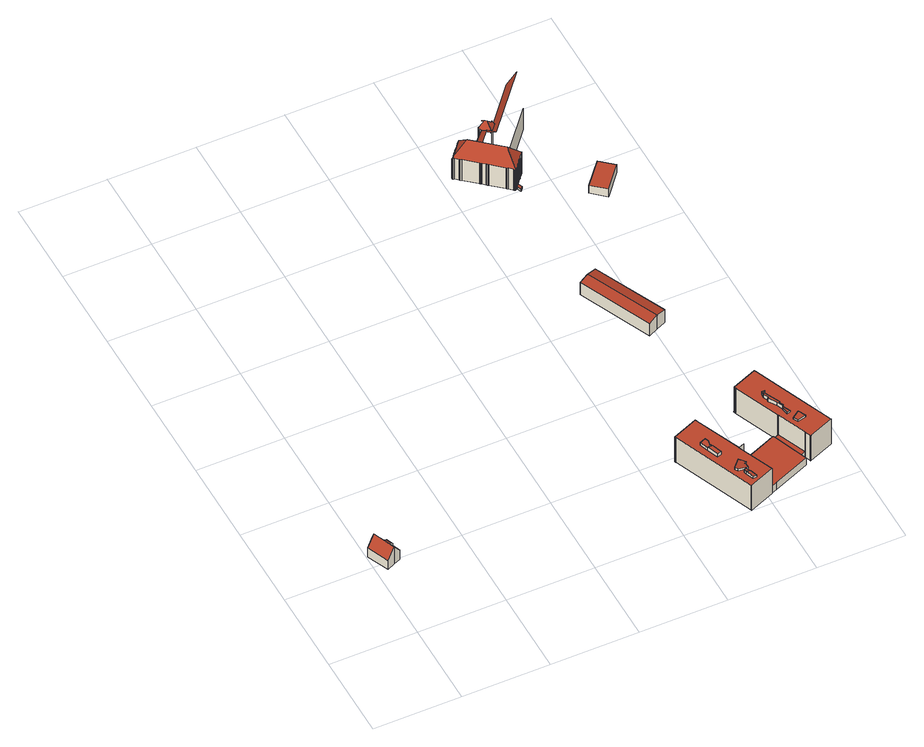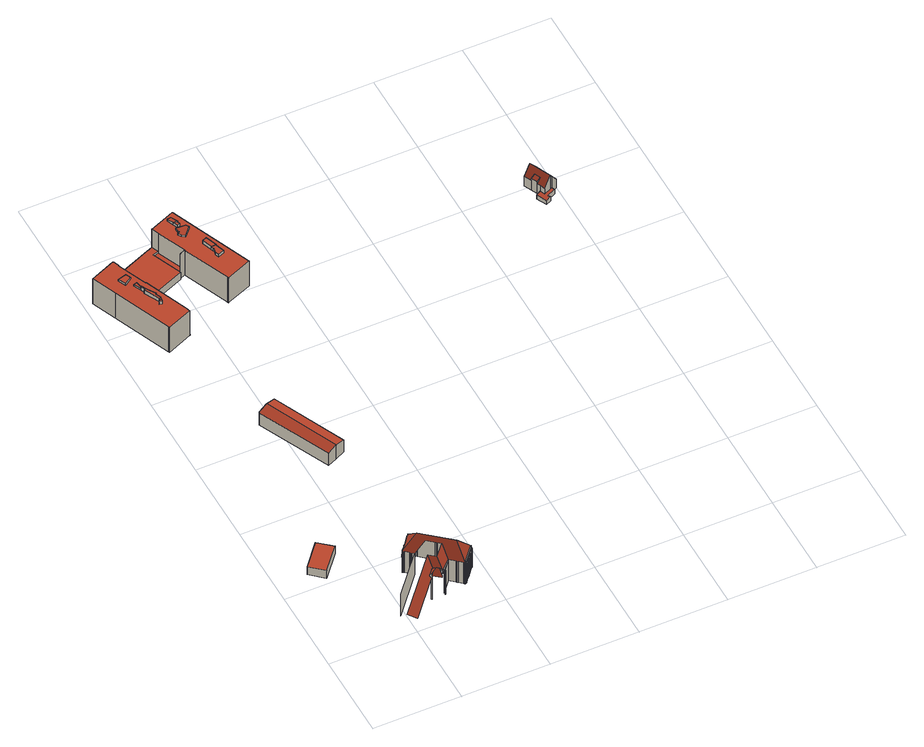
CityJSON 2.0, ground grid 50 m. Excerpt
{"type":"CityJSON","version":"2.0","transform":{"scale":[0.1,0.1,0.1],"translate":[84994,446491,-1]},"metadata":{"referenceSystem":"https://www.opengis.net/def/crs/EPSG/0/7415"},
"CityObjects":{
"building1":{"type":"Building","attributes":{"b3_bouwlagen":3,"b3_dak_type":"slanted","b3_extrusie":"standard","b3_h_dak_50p":9.34,"b3_h_dak_70p":10.57,"b3_h_dak_max":12.83,"b3_h_dak_min":3.06,"b3_h_maaiveld":0.091,"b3_h_nok":13.03,"b3_is_glas_dak":false,"b3_kas_warenhuis":false,"b3_kwaliteitsindicator":true,"b3_mutatie_ahn3_ahn4":false,"b3_mutatie_ahn4_ahn5":false,"b3_n_nok":2,"b3_n_vlakken":5,"b3_opp_buitenmuur":415.18,"b3_opp_dak_plat":28.66,"b3_opp_dak_schuin":210.28,"b3_opp_grond":156.06,"b3_opp_scheidingsmuur":0,"b3_rmse_lod12":3.65,"b3_rmse_lod13":1.87,"b3_rmse_lod22":0.179,"b3_t_run":102,"b3_val3dity_lod12":"[]","b3_val3dity_lod13":"[]","b3_val3dity_lod22":"[]","b3_volume_lod12":1647.66,"b3_volume_lod13":1471.88,"b3_volume_lod22":1331.71,"geconstateerd":false,"oorspronkelijkbouwjaar":1936,"status":"Pand in gebruik"},"children":["building1-1"]},
"building1-1":{"type":"BuildingPart","parents":["building1"],"geometry":[{"type":"Solid","lod":"2.2","boundaries":[[[[0,1,2,3,4,5,6,7,8,9,10,11,12]],[[13,10,9,14]],[[15,1,0,16]],[[17,2,1,15]],[[18,7,6,19]],[[20,5,4,21,22]],[[21,4,3,23]],[[14,9,8,24]],[[25,20,26]],[[16,0,12,27]],[[24,8,7,18]],[[28,19,6,5,20,25]],[[19,28,29]],[[23,3,2,17]],[[22,21,30,31]],[[31,30,32,33]],[[33,32,34,35]],[[35,34,11,10,13]],[[27,12,11,34]],[[26,29,28,25]],[[33,24,18,19,29,26,20,22,31]],[[35,13,14,24,33]],[[27,34,32,30,21,23,17,15,16]]]],"semantics":{"surfaces":[{"type":"GroundSurface"},{"type":"WallSurface","on_footprint_edge":true},{"type":"WallSurface","on_footprint_edge":false},{"type":"RoofSurface","b3_azimut":66.05,"b3_h_dak_50p":9.25,"b3_h_dak_70p":9.59,"b3_h_dak_max":10.23,"b3_h_dak_min":8.43,"b3_hellingshoek":33.83},{"type":"RoofSurface","b3_azimut":66.1,"b3_h_dak_50p":10.31,"b3_h_dak_70p":11.46,"b3_h_dak_max":13.4,"b3_h_dak_min":6.67,"b3_hellingshoek":53.38},{"type":"RoofSurface","b3_azimut":245.37,"b3_h_dak_50p":9.95,"b3_h_dak_70p":11.32,"b3_h_dak_max":13.4,"b3_h_dak_min":6.52,"b3_hellingshoek":52.29},{"type":"RoofSurface","b3_azimut":59.66,"b3_h_dak_50p":3.14,"b3_h_dak_70p":3.23,"b3_h_dak_max":12.43,"b3_h_dak_min":3.02,"b3_hellingshoek":2.57}],"values":[[0,1,1,1,1,1,1,1,2,1,1,1,2,1,2,2,2,1,1,3,4,5,6]]}}]},
"building2":{"type":"Building","attributes":{"b3_dak_type":"slanted","b3_extrusie":"standard","b3_h_dak_50p":17.4,"b3_h_dak_70p":17.44,"b3_h_dak_max":19.7,"b3_h_dak_min":2.99,"b3_h_maaiveld":-0.848,"b3_h_nok":19.31,"b3_is_glas_dak":false,"b3_kas_warenhuis":false,"b3_kwaliteitsindicator":true,"b3_mutatie_ahn3_ahn4":false,"b3_mutatie_ahn4_ahn5":false,"b3_n_nok":1,"b3_n_vlakken":59,"b3_opp_buitenmuur":5466.13,"b3_opp_dak_plat":2340.37,"b3_opp_dak_schuin":38.28,"b3_opp_grond":2255.99,"b3_opp_scheidingsmuur":0,"b3_rmse_lod12":6.94,"b3_rmse_lod13":0.615,"b3_rmse_lod22":0.384,"b3_t_run":1634,"b3_val3dity_lod12":"[]","b3_val3dity_lod13":"[]","b3_val3dity_lod22":"[]","b3_volume_lod12":41240.74,"b3_volume_lod13":32641.08,"b3_volume_lod22":32600.8,"geconstateerd":false,"oorspronkelijkbouwjaar":1961,"status":"Pand in gebruik"},"children":["building2-1"]},
"building2-1":{"type":"BuildingPart","parents":["building2"],"geometry":[{"type":"Solid","lod":"2.2","boundaries":[[[[36,37,38,39,40,41,42,43,44,45,46,47,48,49,50,51,52,53,54,55,56,57,58,59,60,61,62,63,64,65,66,67,68,69,70,71,72,73,74,75,76,77,78]],[[79,80,81,82]],[[83,42,41,84]],[[85,65,64,86]],[[87,57,56,88]],[[88,56,55,89]],[[90,54,53,91]],[[92,93,94,95,96]],[[89,55,54,90]],[[97,50,49,98]],[[99,100,51,50,97]],[[101,48,47,102]],[[103,43,42,83]],[[104,105,106,107]],[[84,41,40,108]],[[109,38,37,110]],[[111,112,113,80,79]],[[114,115,94,93]],[[116,78,77,117]],[[117,77,76,118]],[[119,120,121,122]],[[123,124,120,119]],[[125,74,73,126]],[[126,73,72,127]],[[124,75,74,125]],[[128,59,58,129]],[[130,52,51,100]],[[131,66,65,85]],[[132,67,66,131]],[[133,61,60,134]],[[135,62,61,133]],[[136,137,138,139]],[[140,39,38,109]],[[118,76,75,124,123]],[[108,40,39,140]],[[129,58,57,87,141]],[[142,63,62,135]],[[143,144,93,92]],[[145,146,147,148]],[[149,150,146,145]],[[151,152,153,81]],[[86,64,63,142]],[[139,138,154,155]],[[141,87,156,157]],[[158,130,159,160]],[[161,162,163,121]],[[122,121,163,164,165]],[[166,167,100,99]],[[168,169,170,171]],[[157,156,91,172]],[[80,113,173,174]],[[96,95,175,176]],[[177,178,179,180]],[[144,181,178,177]],[[182,183,184,185]],[[185,184,186,187]],[[176,175,181,144,143]],[[188,189,105,104]],[[180,179,190,191]],[[192,193,115,114]],[[107,106,194,195]],[[195,194,196,197]],[[198,199,200,201]],[[202,203,199,198]],[[204,205,203,202]],[[206,36,78,116]],[[207,204,201,208]],[[208,201,200,183,182]],[[187,186,205,204,207]],[[209,210,211,212,213]],[[214,215,210,209]],[[155,154,211,210]],[[216,217,218,219]],[[191,190,193,192]],[[220,221,137,136]],[[215,222,221,220]],[[223,44,43,103]],[[224,225,189,188]],[[134,60,59,128]],[[82,81,153,217,216]],[[226,227,228,229]],[[230,46,45,231]],[[102,47,46,230]],[[232,233,231,234]],[[235,236,167,166]],[[127,72,71,236,235]],[[236,71,70,237]],[[237,70,69,238]],[[238,69,68,239]],[[240,241,239,242]],[[243,244,150,149]],[[242,239,68,67,132]],[[165,164,245,233,232]],[[219,218,222,215,214]],[[174,173,246,247]],[[247,246,152,151]],[[229,228,225,224]],[[233,245,162,161]],[[234,231,45,44,223]],[[213,212,169,168]],[[197,196,227,226]],[[98,49,48,101]],[[172,91,53,52,130,158]],[[171,170,112,111]],[[160,159,241,240]],[[148,147,244,243]],[[110,37,36,206]],[[91,156,87,88,89,90]],[[176,143,92,96]],[[201,204,202,198]],[[187,207,208,182,185]],[[191,192,114,93,144,177,180]],[[215,220,136,139,155,210]],[[247,151,81,80,174]],[[162,245,164,163]],[[197,226,229,224,188,104,107,195]],[[98,101,102,230,231,233,161,121,120,124,125,126,127,235,166,99,97]],[[160,240,242,132,131,85,86,142,135,133,134,128,129,141,157,172,158],[147,146,150,244],[170,169,212,211,154,138,137,221,222,218,217,153,152,246,173,113,112]],[[171,111,79,82,216,219,214,209,213,168]],[[241,159,130,100,167,236,237,238,239]],[[148,243,149,145]],[[110,206,116,117,118,123,119,122,165,232,234,223,103,83,84,108,140,109],[179,178,181,175,95,94,115,193,190],[184,183,200,199,203,205,186],[227,196,194,106,105,189,225,228]]]],"semantics":{"surfaces":[{"type":"GroundSurface"},{"type":"WallSurface","on_footprint_edge":false},{"type":"WallSurface","on_footprint_edge":true},{"type":"RoofSurface","b3_azimut":346.01,"b3_h_dak_50p":-0.276,"b3_h_dak_70p":-0.276,"b3_h_dak_max":17.43,"b3_h_dak_min":-0.276,"b3_hellingshoek":5.84},{"type":"RoofSurface","b3_azimut":81.54,"b3_h_dak_50p":19.65,"b3_h_dak_70p":19.65,"b3_h_dak_max":19.67,"b3_h_dak_min":19.62,"b3_hellingshoek":0.864},{"type":"RoofSurface","b3_azimut":27.35,"b3_h_dak_50p":19.13,"b3_h_dak_70p":19.13,"b3_h_dak_max":19.15,"b3_h_dak_min":19.1,"b3_hellingshoek":1.28},{"type":"RoofSurface","b3_azimut":120.07,"b3_h_dak_50p":19.15,"b3_h_dak_70p":19.25,"b3_h_dak_max":19.5,"b3_h_dak_min":18.76,"b3_hellingshoek":8.82},{"type":"RoofSurface","b3_azimut":263.31,"b3_h_dak_50p":19.2,"b3_h_dak_70p":19.21,"b3_h_dak_max":19.64,"b3_h_dak_min":19.16,"b3_hellingshoek":1.06},{"type":"RoofSurface","b3_azimut":84.41,"b3_h_dak_50p":19.51,"b3_h_dak_70p":19.51,"b3_h_dak_max":19.91,"b3_h_dak_min":19.49,"b3_hellingshoek":0.909},{"type":"RoofSurface","b3_azimut":72.96,"b3_h_dak_50p":18.47,"b3_h_dak_70p":18.48,"b3_h_dak_max":18.51,"b3_h_dak_min":18.44,"b3_hellingshoek":1.73},{"type":"RoofSurface","b3_azimut":88.51,"b3_h_dak_50p":3.01,"b3_h_dak_70p":3.02,"b3_h_dak_max":17.45,"b3_h_dak_min":2.97,"b3_hellingshoek":0.42},{"type":"RoofSurface","b3_azimut":79.17,"b3_h_dak_50p":18.62,"b3_h_dak_70p":18.7,"b3_h_dak_max":18.88,"b3_h_dak_min":18.37,"b3_hellingshoek":4.22},{"type":"RoofSurface","b3_azimut":131.86,"b3_h_dak_50p":4.29,"b3_h_dak_70p":4.3,"b3_h_dak_max":17.45,"b3_h_dak_min":4.26,"b3_hellingshoek":0.133},{"type":"RoofSurface","b3_azimut":43.91,"b3_h_dak_50p":17.44,"b3_h_dak_70p":17.45,"b3_h_dak_max":19.93,"b3_h_dak_min":17.39,"b3_hellingshoek":0.161},{"type":"RoofSurface","b3_azimut":85.64,"b3_h_dak_50p":19.88,"b3_h_dak_70p":19.9,"b3_h_dak_max":19.93,"b3_h_dak_min":19.82,"b3_hellingshoek":1.4},{"type":"RoofSurface","b3_azimut":273.59,"b3_h_dak_50p":2.99,"b3_h_dak_70p":3.03,"b3_h_dak_max":17.48,"b3_h_dak_min":2.87,"b3_hellingshoek":1.09},{"type":"RoofSurface","b3_azimut":236.79,"b3_h_dak_50p":18.68,"b3_h_dak_70p":18.69,"b3_h_dak_max":18.72,"b3_h_dak_min":18.63,"b3_hellingshoek":0.971},{"type":"RoofSurface","b3_azimut":303.88,"b3_h_dak_50p":17.42,"b3_h_dak_70p":17.43,"b3_h_dak_max":19.67,"b3_h_dak_min":17.38,"b3_hellingshoek":0.0816}],"values":[[0,1,2,2,2,2,2,1,2,2,2,2,2,1,2,2,1,1,2,2,1,1,2,2,2,2,2,2,2,2,2,1,2,2,2,2,2,1,1,1,1,2,1,1,1,1,1,1,1,1,1,1,1,1,1,1,1,1,1,1,1,1,1,1,1,2,1,1,1,1,1,1,1,1,1,1,2,1,2,1,1,2,2,1,1,2,2,2,2,1,1,2,1,1,1,1,1,1,2,1,1,2,2,1,1,1,2,3,4,5,6,7,8,9,10,11,12,13,14,15,16,17]]}}]},
"building3":{"type":"Building","attributes":{"b3_bag_bag_overlap":23.36,"b3_dak_type":"slanted","b3_extrusie":"standard","b3_h_dak_50p":20.01,"b3_h_dak_70p":21.5,"b3_h_dak_max":25.91,"b3_h_dak_min":14.04,"b3_h_maaiveld":0.001,"b3_h_nok":52.07,"b3_is_glas_dak":false,"b3_kas_warenhuis":false,"b3_kwaliteitsindicator":false,"b3_mutatie_ahn3_ahn4":false,"b3_mutatie_ahn4_ahn5":false,"b3_n_nok":33,"b3_n_vlakken":211,"b3_opp_buitenmuur":19011.27,"b3_opp_dak_plat":2542.91,"b3_opp_dak_schuin":9718.76,"b3_opp_grond":7893.62,"b3_opp_scheidingsmuur":1838.09,"b3_rmse_lod12":4.03,"b3_rmse_lod13":2.89,"b3_rmse_lod22":0.741,"b3_t_run":12125,"b3_val3dity_lod12":"[]","b3_val3dity_lod13":"[]","b3_val3dity_lod22":"[102]","b3_volume_lod12":169656,"b3_volume_lod13":168420.77,"b3_volume_lod22":154860.48,"geconstateerd":false,"oorspronkelijkbouwjaar":1945,"status":"Pand in gebruik"},"children":["building3-1"]},
"building3-1":{"type":"BuildingPart","parents":["building3"],"geometry":[{"type":"MultiSurface","lod":"2.2","boundaries":[[[248,249,250,251]],[[252,253,249,248]],[[251,250,254,255]],[[256,255,254,257,258]],[[259,260,253,252]],[[261,262,255,256]],[[258,257,263,264]],[[265,266,260,259]],[[264,263,267,268]],[[269,270,266,265]],[[268,267,271,272]],[[272,271,273,274]],[[274,273,275,276]],[[276,275,277,278]],[[279,280,270,269]],[[281,282,280,279]],[[283,284,282,281]],[[285,286,287,288,289,290,291,292,293,283,281,279,269,265,259,252,248,251,255,262,294]],[[293,295,284,283]],[[278,277,296,297]],[[298,294,262,261]],[[292,299,295,293]],[[298,261,300]],[[291,301,299,292]],[[297,296,302]],[[302,296,303,304]],[[304,303,305,306]],[[290,307,301,291]],[[306,305,308,309]],[[309,308,310,311]],[[289,312,307,290]],[[311,310,313,314]],[[314,313,315,316]],[[288,317,312,289]],[[316,315,318,319]],[[319,318,320,321]],[[287,322,317,288]],[[323,324,300,261,256,258,264,268,272,274,276,278,297,302,304,306,309,311,314,316,319,321,325,326,327,328,329,330,331,332,333,334,335]],[[286,336,322,287]],[[337,285,294,298]],[[285,338,336,286]],[[339,340,338,285,337]],[[341,342,340,339]],[[343,344,342,341]],[[345,346,344,343]],[[321,320,347,325]],[[348,349,346,345]],[[350,351,349,348]],[[352,353,351,350]],[[325,347,354,326]],[[326,354,355,327]],[[356,357,358,353,352]],[[359,360,357,356]],[[327,355,361,328]],[[328,361,362,329]],[[329,362,363,330]],[[330,363,364,331]],[[331,364,365,332]],[[332,365,366,333]],[[333,366,334]],[[334,366,367,368,335]],[[335,368,323]],[[368,367,369,370]],[[370,369,371,372]],[[372,371,373,374,375]],[[376,377,358,357]],[[378,379,360,359]],[[374,373,380,381]],[[378,359,382,383,384]],[[375,374,385,386]],[[387,385,374,381]],[[381,380,388,387]],[[382,359,356,352,350,348,345,343,341,339,337,298,300,324,389,390,391,392,393,394,395,396,397,398,399,400,401,402,403,404,405]],[[360,379,406,407,408,376,357]],[[386,385,409,410,411]],[[411,410,412,413]],[[387,388,409,385]],[[413,412,414,415]],[[415,414,416,417]],[[418,419,420,421]],[[422,423,424,419,418]],[[421,420,377,376,425]],[[370,372,375,386,411,413,415,417,426,427,428,429,430,431,432,389,324,323,368]],[[433,434,424,423]],[[384,406,379,378]],[[423,422,435]],[[436,407,406,384]],[[425,376,408,437,438]],[[437,408,407,436]],[[417,416,439,426]],[[436,384,383,440,441,442,437]],[[438,443,444,445,446,447,435,422,418,421,425]],[[438,437,442,443]],[[426,439,448,427]],[[403,449,450,404]],[[427,448,451,428]],[[402,452,449,403]],[[401,453,452,402]],[[454,442,441]],[[400,455,453,401]],[[443,442,454,456,444]],[[399,457,455,400]],[[428,451,458,429]],[[398,457,399]],[[444,459,445]],[[459,444,456,460]],[[397,461,457,398]],[[429,458,462,430]],[[430,462,463,431]],[[396,464,461,397]],[[431,463,465,432]],[[432,390,389]],[[466,467,446,445,459,460,468]],[[469,470,447,446,467,471,472]],[[390,432,465,473,391]],[[395,474,464,396]],[[391,473,475,392]],[[394,476,474,395]],[[392,475,477,393]],[[393,477,476,394]],[[466,471,467]],[[471,478,479,472]],[[478,471,466,468]],[[480,481,482,479]],[[479,478,468,460,456,454,441,440,483,484,480]],[[404,450,485,486]]],"semantics":{"surfaces":[{"type":"WallSurface","on_footprint_edge":true},{"type":"WallSurface","on_footprint_edge":false},{"type":"RoofSurface","b3_azimut":231.13,"b3_h_dak_50p":14.03,"b3_h_dak_70p":15.46,"b3_h_dak_max":15.83,"b3_h_dak_min":14.02,"b3_hellingshoek":0.0851},{"type":"RoofSurface","b3_azimut":310.32,"b3_h_dak_50p":17.91,"b3_h_dak_70p":19.37,"b3_h_dak_max":23.74,"b3_h_dak_min":15.34,"b3_hellingshoek":54.81},{"type":"RoofSurface","b3_azimut":220.45,"b3_h_dak_50p":19.39,"b3_h_dak_70p":21.26,"b3_h_dak_max":24.55,"b3_h_dak_min":15.33,"b3_hellingshoek":54.8},{"type":"RoofSurface","b3_azimut":310.45,"b3_h_dak_50p":18.42,"b3_h_dak_70p":19.64,"b3_h_dak_max":21.54,"b3_h_dak_min":15.03,"b3_hellingshoek":54.76},{"type":"RoofSurface","b3_azimut":120.1,"b3_h_dak_50p":1.5,"b3_h_dak_70p":1.52,"b3_h_dak_max":15.2,"b3_h_dak_min":1.44,"b3_hellingshoek":2.41},{"type":"RoofSurface","b3_azimut":40.53,"b3_h_dak_50p":20.2,"b3_h_dak_70p":21.83,"b3_h_dak_max":24.55,"b3_h_dak_min":14.81,"b3_hellingshoek":54.49},{"type":"RoofSurface","b3_azimut":231.18,"b3_h_dak_50p":14.05,"b3_h_dak_70p":15.35,"b3_h_dak_max":17,"b3_h_dak_min":14.04,"b3_hellingshoek":0.0839},{"type":"RoofSurface","b3_azimut":130.64,"b3_h_dak_50p":17.88,"b3_h_dak_70p":19.26,"b3_h_dak_max":23.25,"b3_h_dak_min":15.05,"b3_hellingshoek":54.7},{"type":"RoofSurface","b3_azimut":40.37,"b3_h_dak_50p":18.46,"b3_h_dak_70p":19.61,"b3_h_dak_max":21.51,"b3_h_dak_min":15.94,"b3_hellingshoek":54.6},{"type":"RoofSurface","b3_azimut":219.66,"b3_h_dak_50p":18.31,"b3_h_dak_70p":19.08,"b3_h_dak_max":20.96,"b3_h_dak_min":16.71,"b3_hellingshoek":55.87},{"type":"RoofSurface","b3_azimut":130.88,"b3_h_dak_50p":18.22,"b3_h_dak_70p":18.78,"b3_h_dak_max":20.77,"b3_h_dak_min":16.8,"b3_hellingshoek":51.34},{"type":"RoofSurface","b3_azimut":40.57,"b3_h_dak_50p":18.3,"b3_h_dak_70p":18.86,"b3_h_dak_max":20.96,"b3_h_dak_min":16.84,"b3_hellingshoek":52.06},{"type":"RoofSurface","b3_azimut":310.3,"b3_h_dak_50p":18.46,"b3_h_dak_70p":19.75,"b3_h_dak_max":21.58,"b3_h_dak_min":14.73,"b3_hellingshoek":54.85}],"values":[0,0,0,0,0,1,0,0,0,0,0,0,0,0,0,0,0,2,0,0,1,0,3,0,0,0,0,0,0,0,0,0,0,0,0,0,0,4,0,1,0,0,0,0,0,0,0,0,0,0,0,0,1,0,0,0,0,0,0,0,0,1,0,0,0,0,1,0,5,1,6,0,7,8,0,0,0,0,0,0,0,0,9,0,1,1,1,1,1,0,10,11,1,0,0,0,0,0,1,0,1,0,0,0,1,1,0,0,0,0,0,1,12,13,0,0,0,0,0,0,1,1,1,0,14,0]}}]},
"building4":{"type":"Building","attributes":{"b3_bag_bag_overlap":0,"b3_dak_type":"slanted","b3_extrusie":"standard","b3_h_dak_50p":9.06,"b3_h_dak_70p":9.35,"b3_h_dak_max":9.75,"b3_h_dak_min":8.4,"b3_h_maaiveld":-0.479,"b3_h_nok":9.74,"b3_is_glas_dak":false,"b3_kas_warenhuis":false,"b3_kwaliteitsindicator":true,"b3_mutatie_ahn3_ahn4":false,"b3_mutatie_ahn4_ahn5":false,"b3_n_nok":1,"b3_n_vlakken":2,"b3_opp_buitenmuur":983.17,"b3_opp_dak_plat":0,"b3_opp_dak_schuin":567,"b3_opp_grond":554.81,"b3_opp_scheidingsmuur":53.97,"b3_rmse_lod12":0.496,"b3_rmse_lod13":0.496,"b3_rmse_lod22":0.0355,"b3_t_run":368,"b3_val3dity_lod12":"[]","b3_val3dity_lod13":"[]","b3_val3dity_lod22":"[]","b3_volume_lod12":5450.96,"b3_volume_lod13":5450.96,"b3_volume_lod22":5290.46,"geconstateerd":false,"oorspronkelijkbouwjaar":1947,"status":"Pand in gebruik"},"children":["building4-1"]},
"building4-1":{"type":"BuildingPart","parents":["building4"],"geometry":[{"type":"Solid","lod":"2.2","boundaries":[[[[487,488,489,490,491,492,493,494]],[[495,493,492,496]],[[497,491,490,498]],[[498,490,489,499]],[[496,492,491,497]],[[500,494,493,495]],[[501,487,494,500]],[[502,488,487,501]],[[499,489,488,502]],[[502,501,500,495,496,497]],[[499,502,497,498]]]],"semantics":{"surfaces":[{"type":"GroundSurface"},{"type":"WallSurface","on_footprint_edge":true},{"type":"RoofSurface","b3_azimut":65.58,"b3_h_dak_50p":9.06,"b3_h_dak_70p":9.34,"b3_h_dak_max":9.81,"b3_h_dak_min":8.37,"b3_hellingshoek":11.86},{"type":"RoofSurface","b3_azimut":245.72,"b3_h_dak_50p":9.05,"b3_h_dak_70p":9.35,"b3_h_dak_max":9.81,"b3_h_dak_min":8.29,"b3_hellingshoek":13.02}],"values":[[0,1,1,1,1,1,1,1,1,2,3]]}}]},
"building5":{"type":"Building","attributes":{"b3_dak_type":"multiple horizontal","b3_extrusie":"standard","b3_h_dak_50p":4.97,"b3_h_dak_70p":4.98,"b3_h_dak_max":5.03,"b3_h_dak_min":4.94,"b3_h_maaiveld":-0.6,"b3_is_glas_dak":false,"b3_kas_warenhuis":false,"b3_kwaliteitsindicator":true,"b3_mutatie_ahn3_ahn4":false,"b3_mutatie_ahn4_ahn5":false,"b3_n_nok":0,"b3_n_vlakken":2,"b3_opp_buitenmuur":310.59,"b3_opp_dak_plat":181.22,"b3_opp_dak_schuin":0,"b3_opp_grond":181.22,"b3_opp_scheidingsmuur":0,"b3_rmse_lod12":0.0548,"b3_rmse_lod13":0.0548,"b3_rmse_lod22":0.0548,"b3_t_run":141,"b3_val3dity_lod12":"[]","b3_val3dity_lod13":"[]","b3_val3dity_lod22":"[]","b3_volume_lod12":1010.65,"b3_volume_lod13":1010.65,"b3_volume_lod22":1009.68,"geconstateerd":false,"oorspronkelijkbouwjaar":1962,"status":"Pand in gebruik"},"children":["building5-1"]},
"building5-1":{"type":"BuildingPart","parents":["building5"],"geometry":[{"type":"Solid","lod":"2.2","boundaries":[[[[503,504,505,506,507,508]],[[509,503,508,510]],[[511,506,505,512]],[[512,505,504,513]],[[510,508,507,514]],[[514,507,506,511]],[[513,504,503,509]],[[513,509,510,514,511,512]]]],"semantics":{"surfaces":[{"type":"GroundSurface"},{"type":"WallSurface","on_footprint_edge":true},{"type":"RoofSurface","b3_azimut":127.16,"b3_h_dak_50p":4.97,"b3_h_dak_70p":4.97,"b3_h_dak_max":4.98,"b3_h_dak_min":4.96,"b3_hellingshoek":0.0766}],"values":[[0,1,1,1,1,1,1,2]]}}]}
},
"vertices":[
[76,625,11],[70,637,11],[100,651,11],[127,593,11],[99,579,11],[107,562,11],[124,524,11],[143,483,11],[103,465,11],[59,445,11],[3,569,11],[38,585,11],[29,604,11],[3,569,77],[59,445,76],[70,637,42],[76,625,42],[100,651,40],[143,483,80],[124,524,81],[107,562,82],[99,579,42],[99,579,82],[127,593,41],[103,465,139],[107,562,97],[86,554,111],[29,604,44],[124,524,96],[101,520,111],[89,606,42],[89,606,80],[47,589,44],[47,589,140],[38,585,44],[38,585,128],
[1690,472,2],[1689,471,2],[1688,476,2],[1831,535,2],[1832,533,2],[1833,536,2],[1835,532,2],[1834,531,2],[1945,265,2],[1977,279,2],[1979,279,2],[1977,282,2],[2136,348,2],[2185,369,2],[2187,366,2],[2191,367,2],[2219,379,2],[2112,639,2],[2110,645,2],[2110,646,2],[2107,650,2],[2110,651,2],[2252,709,2],[2254,705,2],[2390,374,2],[2447,238,2],[2449,234,2],[2307,176,2],[2306,177,2],[2303,176,2],[2302,178,2],[2302,179,2],[2289,211,2],[2288,211,2],[2256,198,2],[2260,189,2],[2271,161,2],[2062,74,2],[2061,75,2],[2029,62,2],[2030,61,2],[1885,1,2],[1883,5,2],[2261,408,208],[2261,408,195],[2266,412,195],[2266,412,208],[1835,532,184],[1833,536,184],[2303,176,185],[2306,177,185],[2110,651,7],[2107,650,7],[2110,646,7],[2110,645,7],[2112,639,8],[1795,319,207],[1795,319,202],[1795,319,184],[1819,254,184],[1819,254,207],[2187,366,53],[2185,369,53],[2191,367,53],[2191,367,39],[2136,348,53],[1977,282,53],[1834,531,184],[1868,123,199],[1868,123,184],[1922,117,184],[1922,117,195],[1832,533,184],[1688,476,184],[1689,471,184],[2247,439,209],[2247,439,184],[2261,408,184],[1778,368,202],[1778,368,184],[1883,5,184],[1885,1,184],[2030,61,185],[2029,61,185],[2029,61,53],[2012,102,53],[2012,102,184],[2029,62,185],[2029,62,53],[2061,75,53],[2062,74,53],[2271,161,53],[2254,705,184],[2252,709,184],[2219,379,39],[2302,178,185],[2302,179,185],[2447,238,184],[2390,374,184],[2449,234,184],[2227,543,205],[2227,543,184],[2213,545,184],[2213,545,205],[1831,535,184],[2110,651,184],[2307,176,185],[1823,321,206],[1823,321,202],[2320,349,197],[2320,349,184],[2278,320,185],[2278,320,196],[2339,306,197],[2339,306,185],[2285,371,194],[2285,371,184],[2266,412,184],[2208,522,184],[2208,522,205],[2114,639,8],[2114,639,184],[2219,379,185],[2222,380,39],[2222,380,185],[2046,113,53],[2046,113,40],[2012,102,40],[1944,264,40],[1944,264,184],[2260,188,53],[2260,188,40],[2222,491,209],[2222,491,184],[2217,487,184],[2217,487,209],[2112,639,184],[2259,405,184],[2259,405,195],[1843,263,184],[1843,263,206],[1819,332,202],[1819,332,184],[1813,334,184],[1813,334,202],[1823,321,184],[1912,43,200],[1912,43,184],[1932,43,184],[1932,43,198],[1934,44,184],[1934,44,197],[1858,141,199],[1858,141,184],[1819,364,184],[1819,364,202],[1811,382,202],[1811,382,184],[1920,143,184],[1920,143,195],[1916,147,184],[1916,147,195],[1892,103,201],[1892,103,184],[1897,87,184],[1897,87,202],[1906,109,201],[1906,109,184],[1918,82,201],[1918,82,184],[1690,472,184],[1918,82,203],[1897,87,206],[2210,523,209],[2210,523,205],[2210,523,184],[2209,520,184],[2209,520,209],[2219,526,209],[2219,526,205],[2255,435,208],[2255,435,184],[2260,440,184],[2260,440,208],[2217,531,205],[2217,531,184],[2219,526,184],[1945,265,184],[1899,186,196],[1899,186,184],[1929,154,194],[1929,154,184],[1918,170,184],[1918,170,194],[1979,279,53],[1977,279,53],[1977,278,184],[1977,278,53],[1977,279,184],[2260,189,53],[2260,189,40],[2256,198,40],[2288,211,41],[2289,211,41],[2291,214,185],[2291,214,41],[2289,211,185],[2291,293,196],[2291,293,185],[1977,278,40],[2266,364,185],[2266,364,195],
[1555,2723,150],[1555,2723,10],[1555,2722,10],[1555,2722,150],[1555,2724,150],[1555,2724,10],[1557,2719,10],[1557,2719,150],[1557,2719,161],[1558,2717,10],[1558,2717,160],[1557,2729,150],[1557,2729,10],[1561,2722,168],[1561,2722,150],[1564,2715,10],[1564,2715,163],[1562,2733,150],[1562,2733,10],[1584,2698,10],[1584,2698,163],[1578,2751,150],[1578,2751,10],[1583,2698,10],[1583,2698,162],[1587,2693,10],[1587,2693,160],[1592,2690,10],[1592,2690,162],[1592,2691,10],[1592,2691,163],[1581,2757,150],[1581,2757,10],[1586,2759,150],[1586,2759,10],[1585,2760,150],[1585,2760,10],[1638,2815,150],[1635,2816,150],[1634,2816,150],[1633,2816,150],[1629,2812,150],[1626,2807,150],[1610,2788,150],[1605,2785,150],[1602,2780,150],[1636,2812,150],[1602,2780,10],[1662,2631,10],[1662,2631,163],[1636,2812,168],[1605,2785,10],[1642,2729,251],[1610,2788,10],[1662,2631,162],[1665,2626,10],[1665,2626,160],[1670,2624,10],[1670,2624,162],[1626,2807,10],[1671,2624,10],[1671,2624,163],[1691,2607,10],[1691,2607,163],[1629,2812,10],[1690,2607,10],[1690,2607,163],[1694,2602,10],[1694,2602,161],[1633,2816,10],[1699,2599,10],[1699,2599,162],[1699,2600,10],[1699,2600,163],[1634,2816,10],[1807,2510,166],[1801,2594,250],[1769,2540,163],[1768,2540,162],[1771,2535,160],[1777,2533,163],[1797,2516,163],[1800,2511,161],[1805,2509,163],[1806,2509,163],[1807,2508,163],[1807,2508,164],[1808,2509,166],[1635,2816,10],[1638,2815,163],[1638,2815,10],[1641,2813,163],[1641,2813,10],[1644,2809,164],[1644,2809,10],[1664,2792,165],[1664,2792,10],[1669,2789,162],[1669,2789,10],[1769,2540,10],[1673,2785,164],[1673,2785,10],[1672,2784,165],[1672,2784,10],[1704,2757,165],[1704,2757,10],[1768,2540,10],[1771,2535,10],[1705,2759,162],[1705,2759,150],[1705,2759,10],[1706,2757,164],[1706,2757,150],[1777,2533,10],[1797,2516,10],[1800,2511,10],[1805,2509,10],[1806,2509,10],[1807,2508,10],[1808,2509,10],[1808,2509,164],[1812,2512,10],[1812,2512,163],[1814,2517,10],[1814,2517,165],[1816,2514,10],[1816,2514,26],[1816,2514,160],[1762,2824,150],[1762,2824,10],[1765,2818,172],[1765,2818,150],[1827,2490,10],[1827,2490,25],[1710,2695,225],[1770,2765,225],[1766,2817,173],[1830,2531,25],[1830,2531,161],[1842,2506,24],[1842,2506,10],[1882,2601,169],[1885,2599,169],[1886,2600,166],[1886,2601,166],[1886,2602,164],[1885,2602,164],[1886,2603,164],[1882,2607,162],[1877,2610,165],[1857,2627,165],[1857,2627,164],[1854,2632,162],[1849,2634,164],[1848,2634,165],[1837,2644,165],[1836,2644,165],[1776,2639,225],[1766,2817,150],[1766,2819,150],[1767,2820,150],[1830,2531,10],[1829,2534,10],[1829,2534,165],[1831,2536,10],[1831,2536,165],[1835,2539,10],[1835,2539,163],[1838,2545,10],[1838,2545,165],[1755,2831,179],[1755,2831,10],[1762,2825,10],[1762,2825,179],[1760,2835,188],[1760,2835,184],[1760,2835,10],[1762,2824,177],[1855,2564,165],[1860,2568,163],[1862,2573,165],[1878,2592,165],[1879,2592,165],[1883,2595,163],[1885,2599,164],[1758,2837,181],[1758,2837,10],[1762,2834,188],[1766,2819,172],[1767,2820,169],[1767,2820,177],[1855,2564,10],[1809,2732,225],[1805,2787,169],[1804,2788,169],[1804,2788,176],[1808,2793,186],[1809,2794,187],[1804,2826,219],[1794,2834,219],[1860,2568,10],[1837,2644,10],[1836,2644,10],[1862,2573,10],[1848,2634,10],[1849,2634,10],[1804,2788,168],[1854,2632,10],[1808,2793,167],[1857,2627,10],[1878,2592,10],[1808,2793,187],[1814,2789,178],[1877,2610,10],[1879,2592,10],[1883,2595,10],[1882,2607,10],[1885,2599,10],[1833,2835,198],[1829,2828,196],[1845,2825,178],[1796,2869,183],[1793,2866,189],[1833,2835,186],[1834,2837,183],[1886,2600,10],[1886,2603,10],[1886,2601,10],[1885,2602,10],[1886,2602,10],[1833,2835,156],[1834,2837,156],[1838,2834,162],[1838,2834,10],[1834,2837,10],[2085,3057,225],[2023,3052,163],[2027,2868,10],[2027,2868,165],
[2073,1359,5],[2018,1334,5],[1962,1309,5],[1776,1722,5],[1831,1747,5],[1887,1772,5],[2073,1363,5],[2072,1362,5],[2073,1363,94],[1887,1772,94],[1831,1747,107],[1776,1722,93],[1962,1309,93],[2072,1362,95],[2073,1359,95],[2018,1334,107],
[2320,2398,4],[2319,2397,4],[2320,2396,4],[2207,2264,4],[2129,2331,4],[2243,2464,4],[2320,2398,60],[2243,2464,60],[2207,2264,60],[2320,2396,60],[2319,2397,60],[2129,2331,60]
]}
